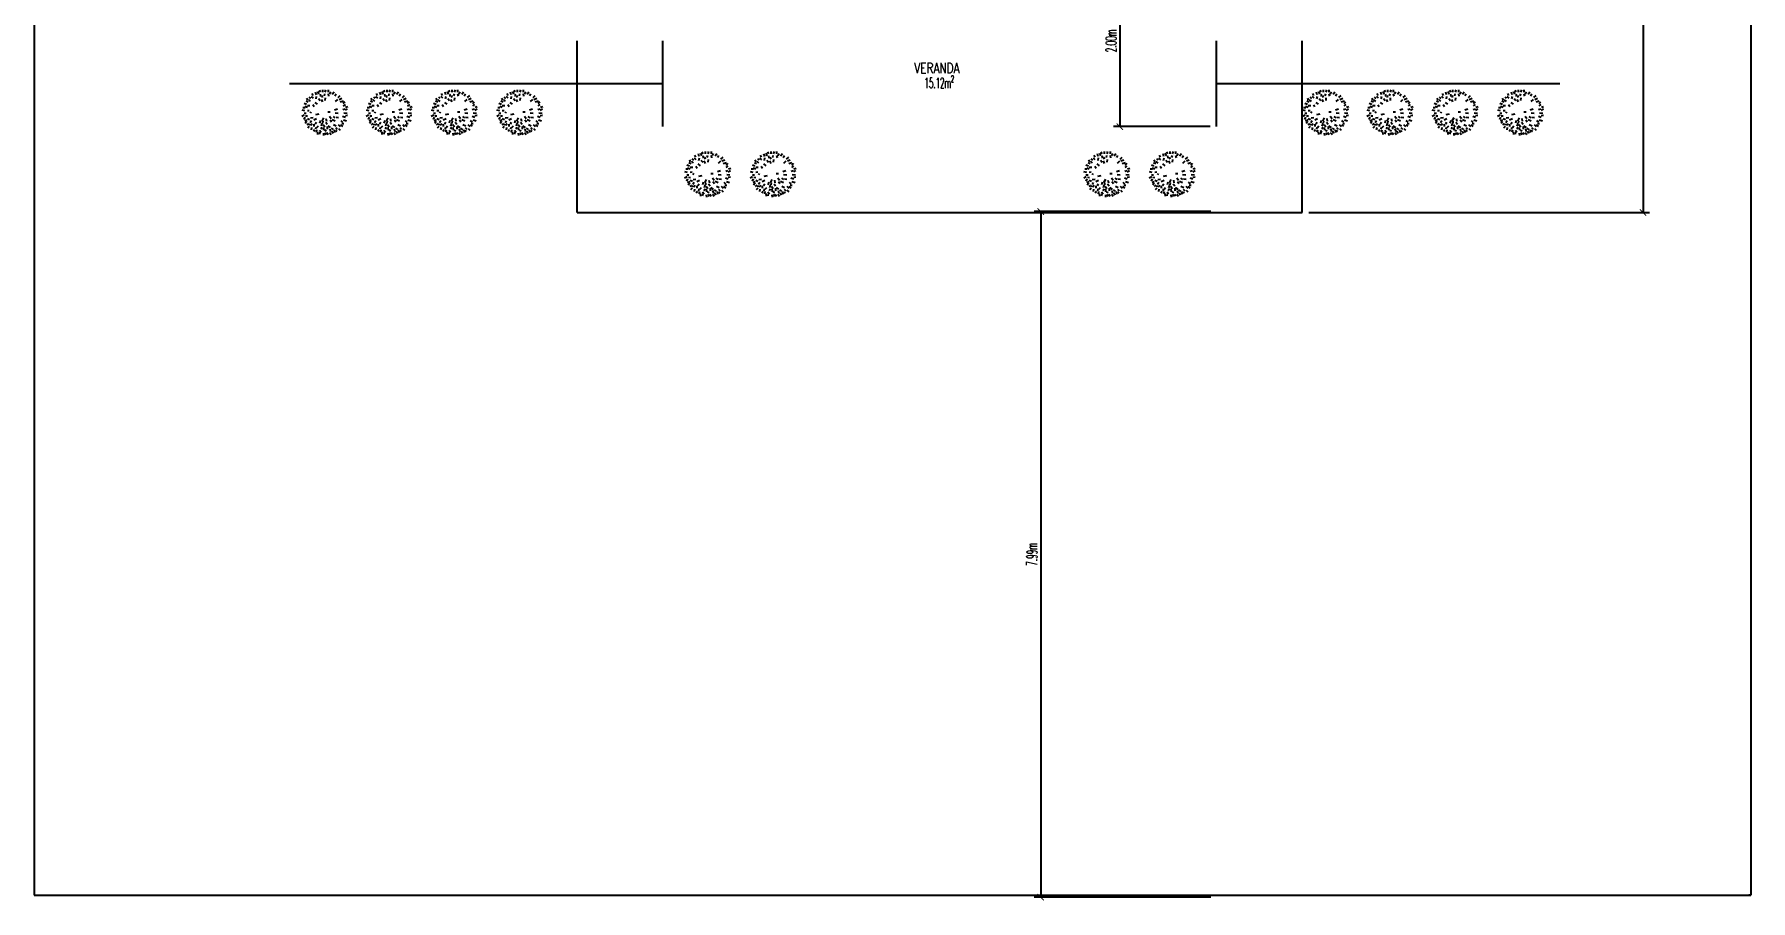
# Model space of a CAD drawing. Header units: metres. Extents: x 2200 to 70418, y 2356 to 27441.
# Drawn here: x 50377 to 70377, y 2356 to 12447 of the extents above; entities that cross this region are included whole.
import ezdxf

# ---------------------------------------------------------------- set-up
doc = ezdxf.new("R2010")
doc.units = ezdxf.units.M
doc.header["$LTSCALE"] = 0.5
doc.layers.get('Defpoints').update_dxf_attribs({"color": 140})
doc.layers.add('A-SKETCH', color=7, linetype='Continuous')
doc.layers.add('G-Anno-Dims', color=151, linetype='Continuous', lineweight=25)
doc.layers.add('L-Site-Plnt', color=71, linetype='Continuous', lineweight=25)
doc.styles.add('Annotative', font='romans.shx', dxfattribs={"width": 0.5})
doc.styles.add('Arch-Dim', font='romans.shx', dxfattribs={"width": 0.5})
doc.dimstyles.new('Annotative m', dxfattribs={"dimscale": 100, "dimtxt": 2.5, "dimasz": 1.5, "dimexe": 1.5, "dimexo": 1.5, "dimgap": 0.8, "dimtad": 1, "dimlfac": 0.001, "dimzin": 3, "dimdsep": 46, "dimtxsty": 'Arch-Dim', "dimblk": 'ARCHTICK', "dimcen": 2.5, "dimazin": 2, "dimtfac": 0.75, "dimtix": 1, "dimtmove": 2, "dimatfit": 3, "dimfxl": 1, "dimtolj": 1, "dimtzin": 0, "dimarcsym": 0})

# ---------------------------------------------------------------- blocks, each defined once
blk = doc.blocks.new('_ArchTick')
at = {"color": 0, "linetype": 'ByBlock', "const_width": 0.15}
blk.add_lwpolyline([(-0.5, -0.5), (0.5, 0.5)], dxfattribs=at)
blk = doc.blocks.new('*D254')
at = {"layer": 'Defpoints', "color": 0, "transparency": 16777216}
for p in [(64002, 13372), (63026, 11372), (64152, 11372)]:
    blk.add_point(p, dxfattribs=at)
at = {"layer": 'G-Anno-Dims', "color": 0, "lineweight": -2, "transparency": 16777216}
for p, q in [((63927, 13372), (62951, 13372)), ((63026, 13372), (63026, 11372)), ((64077, 11372), (62951, 11372))]:
    blk.add_line(p, q, dxfattribs=at)
at = {"layer": 'G-Anno-Dims', "color": 0, "lineweight": -2, "transparency": 16777216, "xscale": 75, "yscale": 75, "zscale": 75}
for p, rotation in [((63026, 13372), 90), ((63026, 11372), 270)]:
    blk.add_blockref('_ArchTick', p, dxfattribs=dict(at, rotation=rotation))
at = {"layer": 'G-Anno-Dims', "color": 0, "transparency": 16777216, "insert": (62924, 12372), "char_height": 125, "attachment_point": 5, "rotation": 90, "style": 'Arch-Dim'}
blk.add_mtext('\\A1;2.00m', dxfattribs=at)
blk = doc.blocks.new('A$C396F722C')
at = {"layer": 'L-Site-Plnt', "linetype": 'ByBlock'}
for p, q in [((70, 411), (59, 434)), ((103, 396), (82, 414)), ((106, 429), (88, 446)), ((135, 434), (114, 452)), ((132, 464), (120, 487)), ((170, 473), (161, 505)), ((167, 426), (173, 455)), ((200, 481), (188, 511)), ((214, 402), (194, 426)), ((217, 502), (205, 525)), ((223, 452), (217, 481)), ((244, 390), (229, 420)), ((244, 440), (235, 464)), ((244, 505), (244, 531)), ((264, 461), (270, 484)), ((273, 502), (282, 529)), ((273, 408), (276, 437)), ((311, 502), (311, 529)), ((317, 458), (311, 484)), ((323, 484), (338, 508)), ((355, 479), (376, 508)), ((385, 461), (399, 484)), ((393, 396), (420, 420)), ((423, 443), (449, 464)), ((434, 420), (467, 434)), ((449, 390), (487, 402)), ((29, 235), (0, 220)), ((35, 285), (3, 294)), ((38, 323), (12, 323)), ((35, 214), (23, 185)), ((56, 361), (26, 370)), ((50, 255), (26, 255)), ((65, 326), (35, 338)), ((67, 223), (44, 226)), ((76, 387), (50, 399)), ((94, 344), (65, 344)), ((88, 288), (65, 285)), ((106, 276), (97, 258)), ((132, 203), (100, 200)), ((144, 332), (129, 355)), ((185, 364), (158, 385)), ((200, 247), (161, 241)), ((252, 203), (232, 167)), ((305, 273), (332, 273)), ((323, 223), (343, 197)), ((364, 220), (387, 206)), ((382, 297), (417, 311)), ((390, 264), (426, 258)), ((399, 214), (429, 208)), ((476, 223), (508, 211)), ((478, 302), (505, 308)), ((484, 370), (505, 393)), ((484, 346), (508, 361)), ((490, 264), (528, 258)), ((508, 294), (534, 308)), ((508, 232), (534, 235)), ((511, 329), (537, 335)), ((59, 179), (35, 164)), ((59, 161), (41, 138)), ((79, 138), (59, 123)), ((91, 182), (65, 194)), ((88, 103), (70, 85)), ((94, 135), (88, 114)), ((112, 170), (97, 147)), ((123, 135), (106, 114)), ((114, 91), (109, 65)), ((150, 65), (135, 44)), ((173, 194), (141, 176)), ((141, 129), (141, 103)), ((170, 150), (155, 129)), ((164, 94), (161, 71)), ((173, 65), (167, 38)), ((191, 106), (173, 88)), ((182, 41), (185, 12)), ((211, 38), (205, 15)), ((217, 173), (208, 144)), ((208, 62), (226, 38)), ((235, 94), (223, 71)), ((235, 138), (226, 106)), ((244, 164), (241, 141)), ((250, 126), (270, 100)), ((252, 94), (255, 62)), ((252, 26), (255, 0)), ((279, 65), (270, 47)), ((273, 35), (282, 6)), ((279, 153), (297, 132)), ((282, 197), (288, 164)), ((293, 35), (308, 9)), ((297, 103), (297, 71)), ((302, 112), (332, 91)), ((323, 35), (343, 9)), ((326, 76), (335, 44)), ((329, 182), (346, 159)), ((343, 85), (367, 68)), ((349, 50), (361, 21)), ((355, 185), (390, 170)), ((370, 126), (402, 112)), ((379, 65), (382, 32)), ((393, 56), (408, 44)), ((396, 91), (414, 71)), ((426, 126), (449, 103)), ((429, 82), (449, 62)), ((452, 123), (478, 106)), ((455, 173), (476, 153)), ((467, 138), (490, 138)), ((487, 182), (523, 170))]:
    blk.add_line(p, q, dxfattribs=at)
blk = doc.blocks.new('*D612')
at = {"color": 0, "lineweight": -2, "transparency": 16777216}
for p, q in [((66327, 24444), (69198, 24444)), ((69123, 24444), (69123, 10372)), ((65227, 10372), (69198, 10372))]:
    blk.add_line(p, q, dxfattribs=at)
at = {"layer": 'Defpoints', "color": 0, "transparency": 16777216}
for p in [(66252, 24444), (65152, 10372), (69123, 10372)]:
    blk.add_point(p, dxfattribs=at)
at = {"color": 0, "lineweight": -2, "transparency": 16777216, "xscale": 75, "yscale": 75, "zscale": 75}
for p, rotation in [((69123, 24444), 90), ((69123, 10372), 270)]:
    blk.add_blockref('_ArchTick', p, dxfattribs=dict(at, rotation=rotation))
at = {"color": 0, "transparency": 16777216, "insert": (69020, 17408), "char_height": 125, "attachment_point": 5, "rotation": 90, "style": 'Arch-Dim'}
blk.add_mtext('\\A1;14.07m', dxfattribs=at)
blk = doc.blocks.new('*D616')
at = {"color": 0, "lineweight": -2, "transparency": 16777216}
for p, q in [((64088, 10383), (62029, 10383)), ((62104, 10383), (62104, 2398)), ((64088, 2398), (62029, 2398))]:
    blk.add_line(p, q, dxfattribs=at)
at = {"layer": 'Defpoints', "color": 0, "transparency": 16777216}
for p in [(64163, 10383), (62104, 2398), (64163, 2398)]:
    blk.add_point(p, dxfattribs=at)
at = {"color": 0, "lineweight": -2, "transparency": 16777216, "xscale": 75, "yscale": 75, "zscale": 75}
for p, rotation in [((62104, 10383), 90), ((62104, 2398), 270)]:
    blk.add_blockref('_ArchTick', p, dxfattribs=dict(at, rotation=rotation))
at = {"color": 0, "transparency": 16777216, "insert": (62001, 6390), "char_height": 125, "attachment_point": 5, "rotation": 90, "style": 'Arch-Dim'}
blk.add_mtext('\\A1;7.99m', dxfattribs=at)

msp = doc.modelspace()

# ---------------------------------------------------------------- linework, layer by layer
msp.add_line((56701.97, 10372), (65151.97, 10372))
at = {"layer": 'A-SKETCH'}
for p, q in [((50376.97, 27422), (50376.97, 2422)), ((70376.97, 27422), (70376.97, 2422)), ((56701.97, 10372), (56701.97, 12372)), ((57701.97, 11372), (57701.97, 12372)), ((64151.97, 11372), (64151.97, 12372)), ((65151.97, 10372), (65151.97, 12372)), ((57701.97, 11872), (53351.97, 11872)), ((68151.97, 11872), (64151.97, 11872)), ((50376.97, 2422), (70376.97, 2422)), ((70376.97, 2422), (70356.97, 2422))]:
    msp.add_line(p, q, dxfattribs=at)

# ---------------------------------------------------------------- block references
at = {"layer": 'L-Site-Plnt'}
for p in [(53493.403, 11269.78), (54243.224, 11269.78), (55001.866, 11269.78), (55764.918, 11269.78), (65155.769, 11269.78), (65905.59, 11269.78), (66664.232, 11269.78), (67427.284, 11269.78), (57955.066, 10551.79), (58718.118, 10551.79), (62605.066, 10551.79), (63368.118, 10551.79)]:
    msp.add_blockref('A$C396F722C', p, dxfattribs=at)

# ---------------------------------------------------------------- texts
at = {"style": 'Annotative', "width": 0.75}
msp.add_text('VERANDA', height=120, dxfattribs=at).set_placement((60629.979, 11994.89))
at = {"insert": (60750.596, 11950.385), "char_height": 120, "attachment_point": 1, "style": 'Arch-Dim'}
msp.add_mtext_dynamic_manual_height_columns('15.12m{\\H1.0833x;²}', width=234, gutter_width=1, heights=[0], dxfattribs=at)

# ---------------------------------------------------------------- dimensions: what is measured, and where the dimension line sits
for base, p1, p2, picture, middle in [((69122.509, 10372), (66251.969, 24443.879), (65151.97, 10372), '*D612', (69020.009, 17407.94)), ((62103.55, 2397.579), (64162.978, 10383.019), (64162.978, 2397.579), '*D616', (62001.05, 6390.299))]:
    dim = msp.add_linear_dim(base=base, p1=p1, p2=p2, angle=90, dimstyle='Annotative m', override={"dimpost": 'm'})
    dim.commit()
    dim.dimension.update_dxf_attribs({"geometry": picture, "text_midpoint": middle})
at = {"layer": 'G-Anno-Dims'}
dim = msp.add_linear_dim(base=(63026.14, 11372), p1=(64001.97, 13372), p2=(64151.97, 11372), angle=90, dimstyle='Annotative m', override={"dimpost": 'm'}, dxfattribs=at)
dim.commit()
dim.dimension.update_dxf_attribs({"geometry": '*D254', "text_midpoint": (62923.64, 12372)})

doc.saveas('drawing.dxf')
